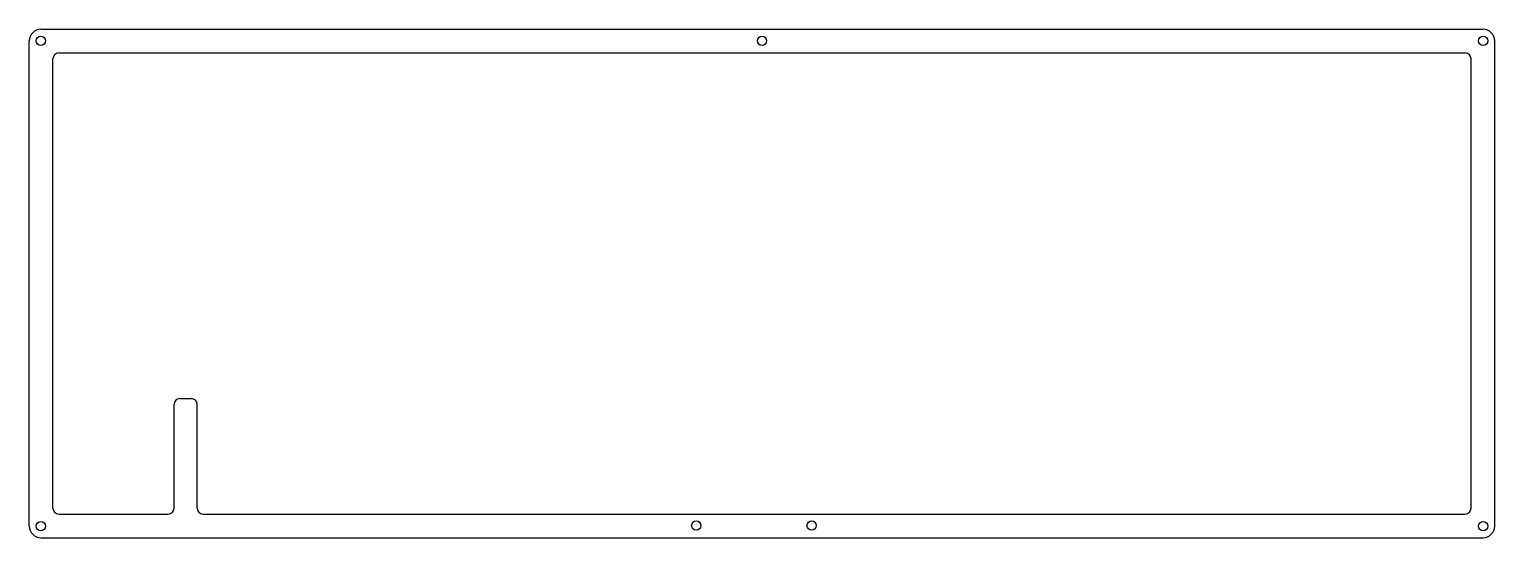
# Model space of a CAD drawing. Extents: x -127 to 127, y -44 to 44.
import ezdxf

# ---------------------------------------------------------------- set-up
doc = ezdxf.new("R2010")
doc.units = 0
doc.header["$MEASUREMENT"] = 0
doc.layers.add('VISIBLE', color=7, linetype='CONTINUOUS')

msp = doc.modelspace()

# ---------------------------------------------------------------- linework, layer by layer
at = {"layer": 'VISIBLE'}
for p, q in [((-125.05, 44.05), (125.05, 44.05)), ((-127.05, -42.05), (-127.05, 42.05)), ((127.05, -42.05), (127.05, 42.05)), ((-122.95, -38.95), (-122.95, 38.95)), ((-121.95, 39.95), (121.95, 39.95)), ((122.95, -38.95), (122.95, 38.95)), ((-100.95, -19.95), (-98.95, -19.95)), ((-101.95, -38.95), (-101.95, -20.95)), ((-97.95, -38.95), (-97.95, -20.95)), ((-121.95, -39.95), (-102.95, -39.95)), ((-96.95, -39.95), (121.95, -39.95)), ((-125.05, -44.05), (125.05, -44.05))]:
    msp.add_line(p, q, dxfattribs=at)
for centre in [(-125.05, 42.05), (0, 42.05), (125.05, 42.05), (-125.05, -42.05), (-11.4, -41.95), (8.6, -41.95), (125.05, -42.05)]:
    msp.add_circle(centre, 0.8, dxfattribs=at)
for centre, radius, start, end in [((-125.05, 42.05), 2, 90, 180), ((125.05, 42.05), 2, 0, 90), ((-121.95, 38.95), 1, 90, 180), ((121.95, 38.95), 1, 0, 90), ((-100.95, -20.95), 1, 90, 180), ((-98.95, -20.95), 1, 0, 90), ((-121.95, -38.95), 1, 180, 270), ((-102.95, -38.95), 1, 270, 0), ((-96.95, -38.95), 1, 180, 270), ((121.95, -38.95), 1, 270, 0), ((-125.05, -42.05), 2, 180, 270), ((125.05, -42.05), 2, 270, 0)]:
    msp.add_arc(centre, radius, start, end, dxfattribs=at)

doc.saveas('drawing.dxf')
